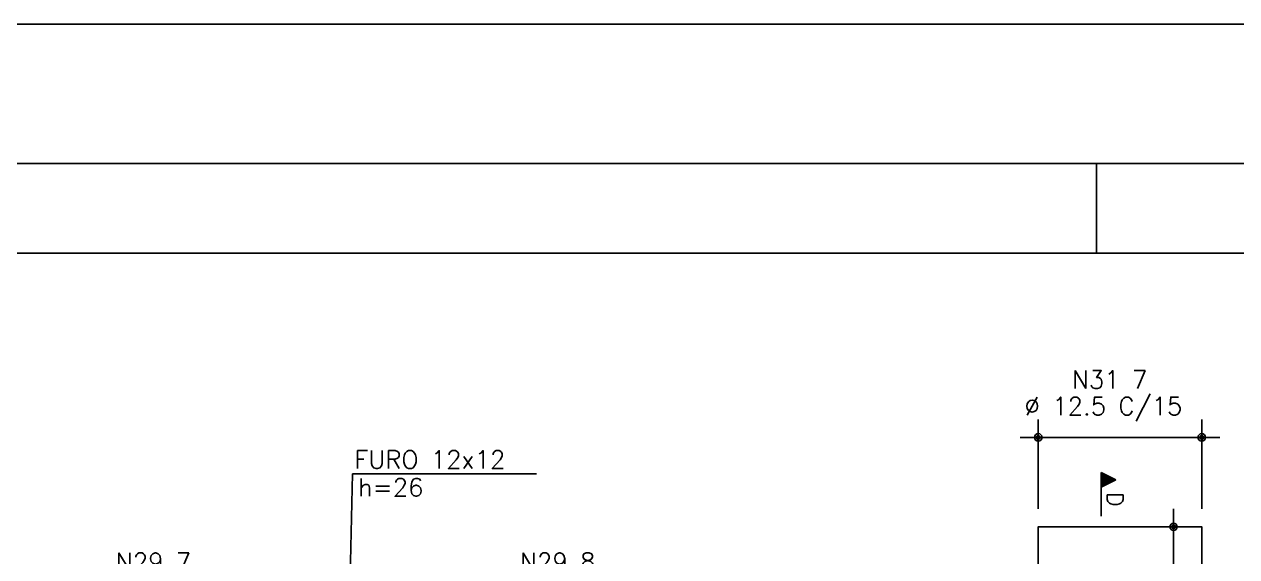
# Model space of a CAD drawing. Extents: x -2 to 121, y -2 to 61.
# Drawn here: x 30.81 to 44.31, y 55.01 to 60.95 of the extents above; entities that cross this region are included whole.
import ezdxf

# ---------------------------------------------------------------- set-up
doc = ezdxf.new("R2010")
doc.units = 0
doc.header["$MEASUREMENT"] = 0
doc.linetypes.add('HIDDEN', pattern=[0.375, 0.25, -0.125])
doc.layers.get('Defpoints').update_dxf_attribs({"linetype": 'CONTINUOUS'})
for name, color, linetype in [('ARQ_FOLHA', 7, 'CONTINUOUS'), ('PENA_01', 1, 'CONTINUOUS'), ('PENA_02', 2, 'CONTINUOUS'), ('PENA_03', 3, 'CONTINUOUS')]:
    doc.layers.add(name, color=color, linetype=linetype)
doc.styles.get("Standard").update_dxf_attribs({"font": 'ROMANS.SHX'})

msp = doc.modelspace()

# ---------------------------------------------------------------- linework, layer by layer
at = {"layer": 'ARQ_FOLHA', "color": 1}
msp.add_line((42.75, 58.396255), (42.75, 59.396255), dxfattribs=at)
for points in [[(0, -0.003745), (118.9, -0.003745), (118.9, 59.396255), (0, 59.396255)], [(2.5, 0.996255), (117.9, 0.996255), (117.9, 58.396255), (2.5, 58.396255)]]:
    msp.add_lwpolyline(points, close=True, dxfattribs=at)
at = {"layer": 'Defpoints', "color": 8, "linetype": 'HIDDEN', "ltscale": 100}
msp.add_lwpolyline([(-1.95, 60.946255), (-1.95, -1.553745), (120.85, -1.553745), (120.85, 60.946255)], close=True, dxfattribs=at)
at = {"layer": 'PENA_01', "linetype": 'Continuous'}
for p, q in [((42.103315, 55.546367), (42.103315, 56.542868)), ((43.923315, 55.546367), (43.923315, 56.542868)), ((41.903315, 56.342868), (44.123315, 56.342868)), ((43.610068, 53.326367), (43.610068, 55.546367)), ((43.534996, 55.346367), (43.810068, 55.346367))]:
    msp.add_line(p, q, dxfattribs=at)
msp.add_lwpolyline([(42.103315, 53.526367), (42.103315, 55.346367), (43.923315, 55.346367), (43.923315, 53.526367), (42.103315, 53.526367)], dxfattribs=at)
at = {"layer": 'PENA_02', "linetype": 'Continuous'}
for centre, radius in [((42.103315, 56.342868), 0.041625), ((42.103315, 56.342868), 0.02075), ((43.923315, 56.342868), 0.041625), ((43.923315, 56.342868), 0.02075), ((43.610068, 55.346367), 0.04), ((43.610068, 55.346367), 0.02)]:
    msp.add_circle(centre, radius, dxfattribs=at)
at = {"layer": 'PENA_03', "linetype": 'Continuous'}
for p, q in [((42.802768, 55.466766), (42.802768, 55.953148)), ((42.802768, 55.953148), (42.968701, 55.870182)), ((42.803463, 55.95202), (42.96714, 55.870182)), ((42.803464, 55.95202), (42.803464, 55.788343)), ((42.815532, 55.946766), (42.815532, 55.793597)), ((42.828296, 55.940384), (42.828296, 55.799979)), ((42.84106, 55.934002), (42.84106, 55.806361)), ((42.853824, 55.92762), (42.853824, 55.812743)), ((42.866588, 55.921238), (42.866588, 55.819125)), ((42.879352, 55.914856), (42.879352, 55.825507)), ((42.892116, 55.908474), (42.892116, 55.831889)), ((42.90488, 55.902092), (42.90488, 55.838271)), ((42.917644, 55.89571), (42.917644, 55.844653)), ((42.968701, 55.870182), (42.803463, 55.787563)), ((42.96714, 55.870182), (42.803464, 55.788343)), ((42.803464, 55.787563), (42.803464, 55.466766)), ((42.930408, 55.889328), (42.930408, 55.851035)), ((42.943173, 55.882946), (42.943173, 55.857417)), ((42.955937, 55.876564), (42.955937, 55.8638)), ((42.103315, 55.346367), (42.103315, 55.346367)), ((43.334996, 55.346367), (43.334996, 55.346367)), ((43.923315, 55.346367), (43.923315, 55.346367))]:
    msp.add_line(p, q, dxfattribs=at)
msp.add_lwpolyline([(36.517287, 55.934884), (34.468197, 55.934884), (34.413358, 53.486367), (34.386284, 53.734897), (34.413358, 53.486367), (34.451531, 53.733436)], dxfattribs=at)

# ---------------------------------------------------------------- texts
for s, p in [('N31 7', (42.478583, 56.886373)), ('%%c 12.5 C/15', (41.95054, 56.59093)), ('FURO 12x12', (34.490534, 55.99581)), ('h=26', (34.530327, 55.686083)), ('N29 7', (31.833315, 54.854655)), ('N29 8', (36.333315, 54.854655))]:
    msp.add_text(s, height=0.2, dxfattribs=at).set_placement(p)
msp.add_text('D', height=0.18, rotation=270, dxfattribs=at).set_placement((42.869797, 55.734749))

doc.saveas('drawing.dxf')
